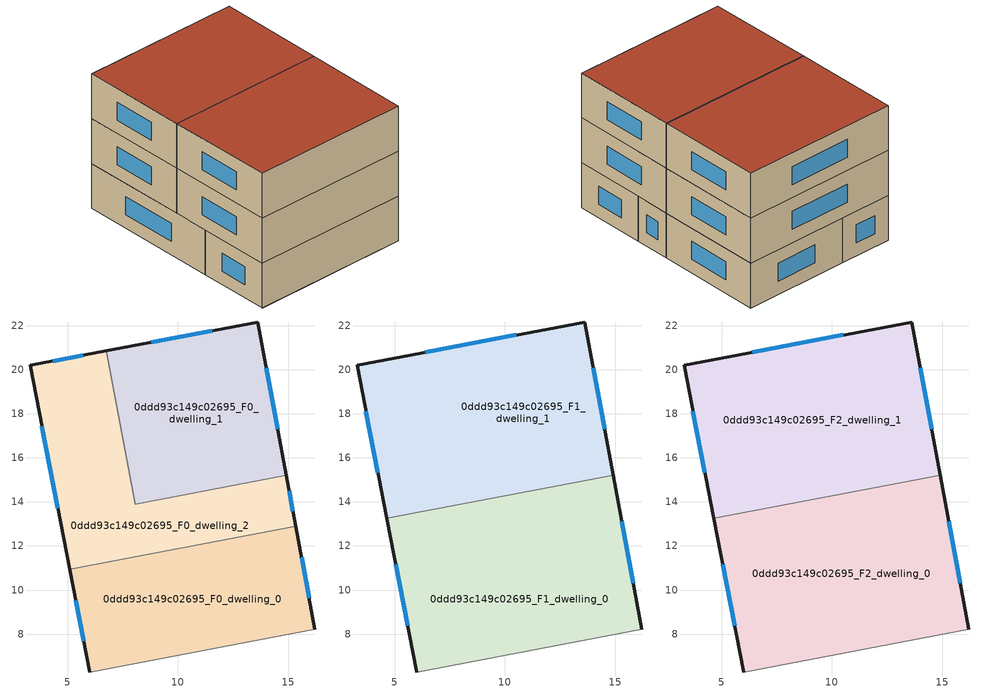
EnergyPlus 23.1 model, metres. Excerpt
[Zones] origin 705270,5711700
0ddd93c149c02695_F0_dwelling_0
 floor ground (EU_floor_Construction): 15.35,12.88 16.22,8.22 5.99,6.28 5.09,10.93 z0
 wall outside (EU_wall_Construction): 5.09,10.93 5.99,6.28 / 16.22,8.22 15.35,12.88 z0:3
 wall to 0ddd93c149c02695_F0_dwelling_2 (EU_wall_Construction): 15.35,12.88 5.09,10.93 z0:3
 wall adiabatic (EU_wall_Construction): 5.99,6.28 16.22,8.22 z0:3
 window (EU_Window_Construction): 5.36,9.54 5.72,7.67 / 15.96,9.62 15.61,11.49 z0.9:2.1
0ddd93c149c02695_F0_dwelling_1
 floor ground (EU_floor_Construction): 13.61,22.16 14.91,15.2 8.07,13.9 6.74,20.85 z0
 wall outside (EU_wall_Construction): 14.91,15.2 13.61,22.16 6.74,20.85 z0:3
 wall to 0ddd93c149c02695_F0_dwelling_2 (EU_wall_Construction): 6.74,20.85 8.07,13.9 14.91,15.2 z0:3
 window (EU_Window_Construction): 14.52,17.29 14,20.08 / 11.56,21.77 8.8,21.24 z0.9:2.1
 roof outside (EU_roof_Construction): 14.91,15.2 13.61,22.16 14.91,15.21 10.83,14.43 z3
0ddd93c149c02695_F0_dwelling_2
 floor ground (EU_floor_Construction): 14.91,15.2 15.35,12.88 5.09,10.93 3.29,20.19 6.74,20.85 8.07,13.9 z0
 wall outside (EU_wall_Construction): 6.74,20.85 3.29,20.19 5.09,10.93 / 15.35,12.88 14.91,15.2 z0:3
 window (EU_Window_Construction): 3.83,17.42 4.55,13.7 / 5.71,20.65 4.33,20.39 / 15.22,13.58 15.04,14.51 z0.9:2.1
0ddd93c149c02695_F1_dwelling_0
 floor to 0ddd93c149c02695_F0_dwelling_0 (EU_floor_Construction): 15.35,12.88 16.22,8.22 5.99,6.28 5.09,10.93 z3
 floor to 0ddd93c149c02695_F0_dwelling_2 (EU_floor_Construction): 14.91,15.2 15.35,12.88 5.09,10.93 4.64,13.25 8.07,13.9 z3
 wall outside (EU_wall_Construction): 16.22,8.22 14.91,15.21 / 4.64,13.25 5.99,6.28 z3:6
 wall to 0ddd93c149c02695_F1_dwelling_1 (EU_wall_Construction): 14.91,15.21 4.64,13.25 z3:6
 wall adiabatic (EU_wall_Construction): 5.99,6.28 16.22,8.22 z3:6
 window (EU_Window_Construction): 15.83,10.31 15.3,13.12 / 5.05,11.17 5.59,8.37 z3.9:5.1
0ddd93c149c02695_F1_dwelling_1
 floor to 0ddd93c149c02695_F0_dwelling_1 (EU_floor_Construction): 13.61,22.16 14.91,15.21 8.07,13.91 6.74,20.85 z3
 floor to 0ddd93c149c02695_F0_dwelling_2 (EU_floor_Construction): 6.74,20.85 8.07,13.91 4.64,13.25 3.29,20.19 z3
 wall outside (EU_wall_Construction): 14.91,15.21 13.61,22.16 3.29,20.19 4.64,13.25 z3:6
 window (EU_Window_Construction): 3.7,18.12 4.24,15.33 / 10.52,21.57 6.38,20.78 / 14.52,17.29 14,20.08 z3.9:5.1
0ddd93c149c02695_F2_dwelling_0
 floor to 0ddd93c149c02695_F1_dwelling_0 (EU_floor_Construction): 14.91,15.21 16.22,8.22 5.99,6.28 4.64,13.25 z6
 wall outside (EU_wall_Construction): 16.22,8.22 14.91,15.21 / 4.64,13.25 5.99,6.28 z6:9
 wall to 0ddd93c149c02695_F2_dwelling_1 (EU_wall_Construction): 14.91,15.21 4.64,13.25 z6:9
 wall adiabatic (EU_wall_Construction): 5.99,6.28 16.22,8.22 z6:9
 window (EU_Window_Construction): 15.83,10.31 15.3,13.12 / 5.05,11.17 5.59,8.37 z6.9:8.1
 roof outside (EU_roof_Construction): 16.22,8.22 14.91,15.21 4.64,13.25 5.99,6.28 z9
0ddd93c149c02695_F2_dwelling_1
 floor to 0ddd93c149c02695_F1_dwelling_1 (EU_floor_Construction): 13.61,22.16 14.91,15.21 4.64,13.25 3.29,20.19 z6
 wall outside (EU_wall_Construction): 14.91,15.21 13.61,22.16 3.29,20.19 4.64,13.25 z6:9
 window (EU_Window_Construction): 3.7,18.12 4.24,15.33 / 10.52,21.57 6.38,20.78 / 14.52,17.29 14,20.08 z6.9:8.1
 roof outside (EU_roof_Construction): 14.91,15.21 13.61,22.16 3.29,20.19 4.64,13.25 z9
shading: 5.99,6.28 16.22,8.22 z0:9
[Building]
EU S2 Campaign: North Axis=0; Terrain=City; Solar Distribution=FullExterior
[Site:Location]
London: Latitude=51.5; Longitude=-0.5; Time Zone=0; Elevation=25
[SizingPeriod:WeatherFileDays]
AnnualSizingPeriod: Begin Month=1; Begin Day of Month=1; End Month=12; End Day of Month=31; Day of Week for Start Day=Monday; Use Weather File Daylight Saving Period=No; Use Weather File Rain and Snow Indicators=No
[MATERIAL]
EU_InternalMass_Material: Roughness=MediumRough; Thickness=0.1; Conductivity=1; Density=1800; Specific Heat=900; Thermal Absorptance=0.9; Solar Absorptance=0.7; Visible Absorptance=0.7
[MATERIAL:NOMASS] Roughness=MediumRough; Thermal Absorptance=0.9; Solar Absorptance=0.7; Visible Absorptance=0.7
Name | Thermal Resistance
EU_wall_NoMass | 1.04674
EU_roof_NoMass | 4.32442
EU_floor_NoMass | 2.04616
[WINDOWMATERIAL:SIMPLEGLAZINGSYSTEM]
EU_Window_SimpleGlazing: UFactor=4.25843; Solar Heat Gain Coefficient=0.85; Visible Transmittance=0.85
[CONSTRUCTION]
EU_wall_Construction: EU_wall_NoMass
EU_roof_Construction: EU_roof_NoMass
EU_floor_Construction: EU_floor_NoMass
EU_Window_Construction: EU_Window_SimpleGlazing
EU_InternalMass_Construction: EU_InternalMass_Material
[ZONE] Type=1; Multiplier=1; Ceiling Height=autocalculate; Floor Area=autocalculate; Part of Total Floor Area=Yes
Name | Volume
0ddd93c149c02695_F0_dwelling_0 | 148.237
0ddd93c149c02695_F1_dwelling_0; 0ddd93c149c02695_F2_dwelling_0 | 222.341
0ddd93c149c02695_F0_dwelling_1 | 148.217
0ddd93c149c02695_F1_dwelling_1; 0ddd93c149c02695_F2_dwelling_1 | 222.307
0ddd93c149c02695_F0_dwelling_2 | 148.203
[INTERNALMASS] Construction=EU_InternalMass_Construction
Name | Zone or ZoneList | Surface Area
0ddd93c149c02695_F0_dwelling_0_EU_InternalMass | 0ddd93c149c02695_F0_dwelling_0 | 49.4124
0ddd93c149c02695_F0_dwelling_1_EU_InternalMass | 0ddd93c149c02695_F0_dwelling_1 | 49.4046
0ddd93c149c02695_F0_dwelling_2_EU_InternalMass | 0ddd93c149c02695_F0_dwelling_2 | 49.4011
0ddd93c149c02695_F1_dwelling_0_EU_InternalMass | 0ddd93c149c02695_F1_dwelling_0 | 74.1136
0ddd93c149c02695_F1_dwelling_1_EU_InternalMass | 0ddd93c149c02695_F1_dwelling_1 | 74.1021
0ddd93c149c02695_F2_dwelling_0_EU_InternalMass | 0ddd93c149c02695_F2_dwelling_0 | 74.1136
0ddd93c149c02695_F2_dwelling_1_EU_InternalMass | 0ddd93c149c02695_F2_dwelling_1 | 74.1021
[OTHEREQUIPMENT] Fuel Type=Electricity; Design Level Calculation Method=Watts/Area; Power per Zone Floor Area=1; Fraction Latent=0; Fraction Radiant=0; Fraction Lost=0; Carbon Dioxide Generation Rate=0; EndUse Subcategory=EU_Step8_InternalGains
Name | Zone or ZoneList or Space or SpaceList | Schedule
EU_Step8_InternalGain_0ddd93c149c02695_F0_dwelling_0_f000 | 0ddd93c149c02695_F0_dwelling_0 | EU_Step8_GainSchedule_0ddd93c149c02695_F0_dwelling_0_f000
EU_Step8_InternalGain_0ddd93c149c02695_F0_dwelling_1_f000 | 0ddd93c149c02695_F0_dwelling_1 | EU_Step8_GainSchedule_0ddd93c149c02695_F0_dwelling_1_f000
EU_Step8_InternalGain_0ddd93c149c02695_F0_dwelling_2_f000 | 0ddd93c149c02695_F0_dwelling_2 | EU_Step8_GainSchedule_0ddd93c149c02695_F0_dwelling_2_f000
EU_Step8_InternalGain_0ddd93c149c02695_F1_dwelling_0_f000 | 0ddd93c149c02695_F1_dwelling_0 | EU_Step8_GainSchedule_0ddd93c149c02695_F1_dwelling_0_f000
EU_Step8_InternalGain_0ddd93c149c02695_F1_dwelling_1_f000 | 0ddd93c149c02695_F1_dwelling_1 | EU_Step8_GainSchedule_0ddd93c149c02695_F1_dwelling_1_f000
EU_Step8_InternalGain_0ddd93c149c02695_F2_dwelling_0_f000 | 0ddd93c149c02695_F2_dwelling_0 | EU_Step8_GainSchedule_0ddd93c149c02695_F2_dwelling_0_f000
EU_Step8_InternalGain_0ddd93c149c02695_F2_dwelling_1_f000 | 0ddd93c149c02695_F2_dwelling_1 | EU_Step8_GainSchedule_0ddd93c149c02695_F2_dwelling_1_f000
[ZONEVENTILATION:DESIGNFLOWRATE] Schedule=EU_AlwaysOn; Design Flow Rate Calculation Method=AirChanges/Hour; Air Changes per Hour=0.488719; Ventilation Type=Natural; Fan Pressure Rise=0; Fan Total Efficiency=1; Constant Term Coefficient=1; Temperature Term Coefficient=0; Velocity Term Coefficient=0; Velocity Squared Term Coefficient=0; Minimum Indoor Temperature=-100; Maximum Indoor Temperature=100; Delta Temperature=-100; Minimum Outdoor Temperature=-100; Maximum Outdoor Temperature=100; Maximum Wind Speed=40
Name | Zone or ZoneList or Space or SpaceList
EU_ConstantAir_0ddd93c149c02695_F0_dwelling_0 | 0ddd93c149c02695_F0_dwelling_0
EU_ConstantAir_0ddd93c149c02695_F0_dwelling_1 | 0ddd93c149c02695_F0_dwelling_1
EU_ConstantAir_0ddd93c149c02695_F0_dwelling_2 | 0ddd93c149c02695_F0_dwelling_2
EU_ConstantAir_0ddd93c149c02695_F1_dwelling_0 | 0ddd93c149c02695_F1_dwelling_0
EU_ConstantAir_0ddd93c149c02695_F1_dwelling_1 | 0ddd93c149c02695_F1_dwelling_1
EU_ConstantAir_0ddd93c149c02695_F2_dwelling_0 | 0ddd93c149c02695_F2_dwelling_0
EU_ConstantAir_0ddd93c149c02695_F2_dwelling_1 | 0ddd93c149c02695_F2_dwelling_1
[HVACTEMPLATE:THERMOSTAT] Constant Heating Setpoint=20; Constant Cooling Setpoint=50
EU_HeatOnly_0ddd93c149c02695_F0_dwelling_0; EU_HeatOnly_0ddd93c149c02695_F0_dwelling_1; EU_HeatOnly_0ddd93c149c02695_F0_dwelling_2; EU_HeatOnly_0ddd93c149c02695_F1_dwelling_0; EU_HeatOnly_0ddd93c149c02695_F1_dwelling_1; EU_HeatOnly_0ddd93c149c02695_F2_dwelling_0; EU_HeatOnly_0ddd93c149c02695_F2_dwelling_1
[HVACTEMPLATE:ZONE:IDEALLOADSAIRSYSTEM] System Availability Schedule=EU_AlwaysOn; Maximum Heating Supply Air Temperature=50; Minimum Cooling Supply Air Temperature=13; Maximum Heating Supply Air Humidity Ratio=0.0156; Minimum Cooling Supply Air Humidity Ratio=0.0077; Heating Limit=NoLimit; Cooling Limit=NoLimit; Heating Availability Schedule=EU_AlwaysOn; Cooling Availability Schedule=EU_CoolingOff; Dehumidification Control Type=ConstantSensibleHeatRatio; Cooling Sensible Heat Ratio=0.7; Dehumidification Setpoint=60; Humidification Control Type=None; Humidification Setpoint=30; Outdoor Air Method=None; Outdoor Air Flow Rate per Person=0.00944; Outdoor Air Flow Rate per Zone Floor Area=0; Outdoor Air Flow Rate per Zone=0; Demand Controlled Ventilation Type=None; Outdoor Air Economizer Type=NoEconomizer; Heat Recovery Type=None; Sensible Heat Recovery Effectiveness=0.7; Latent Heat Recovery Effectiveness=0.65
Name | Template Thermostat
0ddd93c149c02695_F0_dwelling_0 | EU_HeatOnly_0ddd93c149c02695_F0_dwelling_0
0ddd93c149c02695_F0_dwelling_1 | EU_HeatOnly_0ddd93c149c02695_F0_dwelling_1
0ddd93c149c02695_F0_dwelling_2 | EU_HeatOnly_0ddd93c149c02695_F0_dwelling_2
0ddd93c149c02695_F1_dwelling_0 | EU_HeatOnly_0ddd93c149c02695_F1_dwelling_0
0ddd93c149c02695_F1_dwelling_1 | EU_HeatOnly_0ddd93c149c02695_F1_dwelling_1
0ddd93c149c02695_F2_dwelling_0 | EU_HeatOnly_0ddd93c149c02695_F2_dwelling_0
0ddd93c149c02695_F2_dwelling_1 | EU_HeatOnly_0ddd93c149c02695_F2_dwelling_1
[SIZING:ZONE] Zone Cooling Design Supply Air Temperature Input Method=SupplyAirTemperature; Zone Cooling Design Supply Air Temperature=13; Zone Heating Design Supply Air Temperature Input Method=SupplyAirTemperature; Zone Heating Design Supply Air Temperature=50; Zone Cooling Design Supply Air Humidity Ratio=0.008; Zone Heating Design Supply Air Humidity Ratio=0.008; Cooling Design Air Flow Method=DesignDay; Cooling Design Air Flow Rate=0; Cooling Minimum Air Flow per Zone Floor Area=0.000762; Cooling Minimum Air Flow=0; Cooling Minimum Air Flow Fraction=0.2; Heating Design Air Flow Method=DesignDay; Heating Design Air Flow Rate=0; Heating Maximum Air Flow per Zone Floor Area=0.002032; Heating Maximum Air Flow=0.141576; Heating Maximum Air Flow Fraction=0.3; Account for Dedicated Outdoor Air System=No; Dedicated Outdoor Air System Control Strategy=NeutralSupplyAir; Dedicated Outdoor Air Low Setpoint Temperature for Design=autosize; Dedicated Outdoor Air High Setpoint Temperature for Design=autosize; Zone Load Sizing Method=Sensible Load Only No Latent Load; Zone Latent Cooling Design Supply Air Humidity Ratio Input Method=HumidityRatioDifference; Zone Cooling Design Supply Air Humidity Ratio Difference=0.005; Zone Latent Heating Design Supply Air Humidity Ratio Input Method=HumidityRatioDifference; Zone Humidification Design Supply Air Humidity Ratio Difference=0.005
0ddd93c149c02695_F0_dwelling_0; 0ddd93c149c02695_F0_dwelling_1; 0ddd93c149c02695_F0_dwelling_2; 0ddd93c149c02695_F1_dwelling_0; 0ddd93c149c02695_F1_dwelling_1; 0ddd93c149c02695_F2_dwelling_0; 0ddd93c149c02695_F2_dwelling_1
[SCHEDULE:CONSTANT]
Name | Hourly Value
EU_AlwaysOn | 1
EU_CoolingOff | 0
[SCHEDULE:FILE] Column Number=1; Rows to Skip at Top=0; Number of Hours of Data=8760; Column Separator=Comma; Interpolate to Timestep=No; Minutes per Item=60; Adjust Schedule for Daylight Savings=Yes
Name | File
EU_Step8_GainSchedule_0ddd93c149c02695_F0_dwelling_0_f000 | ../../schedules/0ddd93c149c02695/0ddd93c149c02695_F0_dwelling_0_f000_gain.csv
EU_Step8_GainSchedule_0ddd93c149c02695_F0_dwelling_1_f000 | ../../schedules/0ddd93c149c02695/0ddd93c149c02695_F0_dwelling_1_f000_gain.csv
EU_Step8_GainSchedule_0ddd93c149c02695_F0_dwelling_2_f000 | ../../schedules/0ddd93c149c02695/0ddd93c149c02695_F0_dwelling_2_f000_gain.csv
EU_Step8_GainSchedule_0ddd93c149c02695_F1_dwelling_0_f000 | ../../schedules/0ddd93c149c02695/0ddd93c149c02695_F1_dwelling_0_f000_gain.csv
EU_Step8_GainSchedule_0ddd93c149c02695_F1_dwelling_1_f000 | ../../schedules/0ddd93c149c02695/0ddd93c149c02695_F1_dwelling_1_f000_gain.csv
EU_Step8_GainSchedule_0ddd93c149c02695_F2_dwelling_0_f000 | ../../schedules/0ddd93c149c02695/0ddd93c149c02695_F2_dwelling_0_f000_gain.csv
EU_Step8_GainSchedule_0ddd93c149c02695_F2_dwelling_1_f000 | ../../schedules/0ddd93c149c02695/0ddd93c149c02695_F2_dwelling_1_f000_gain.csv
